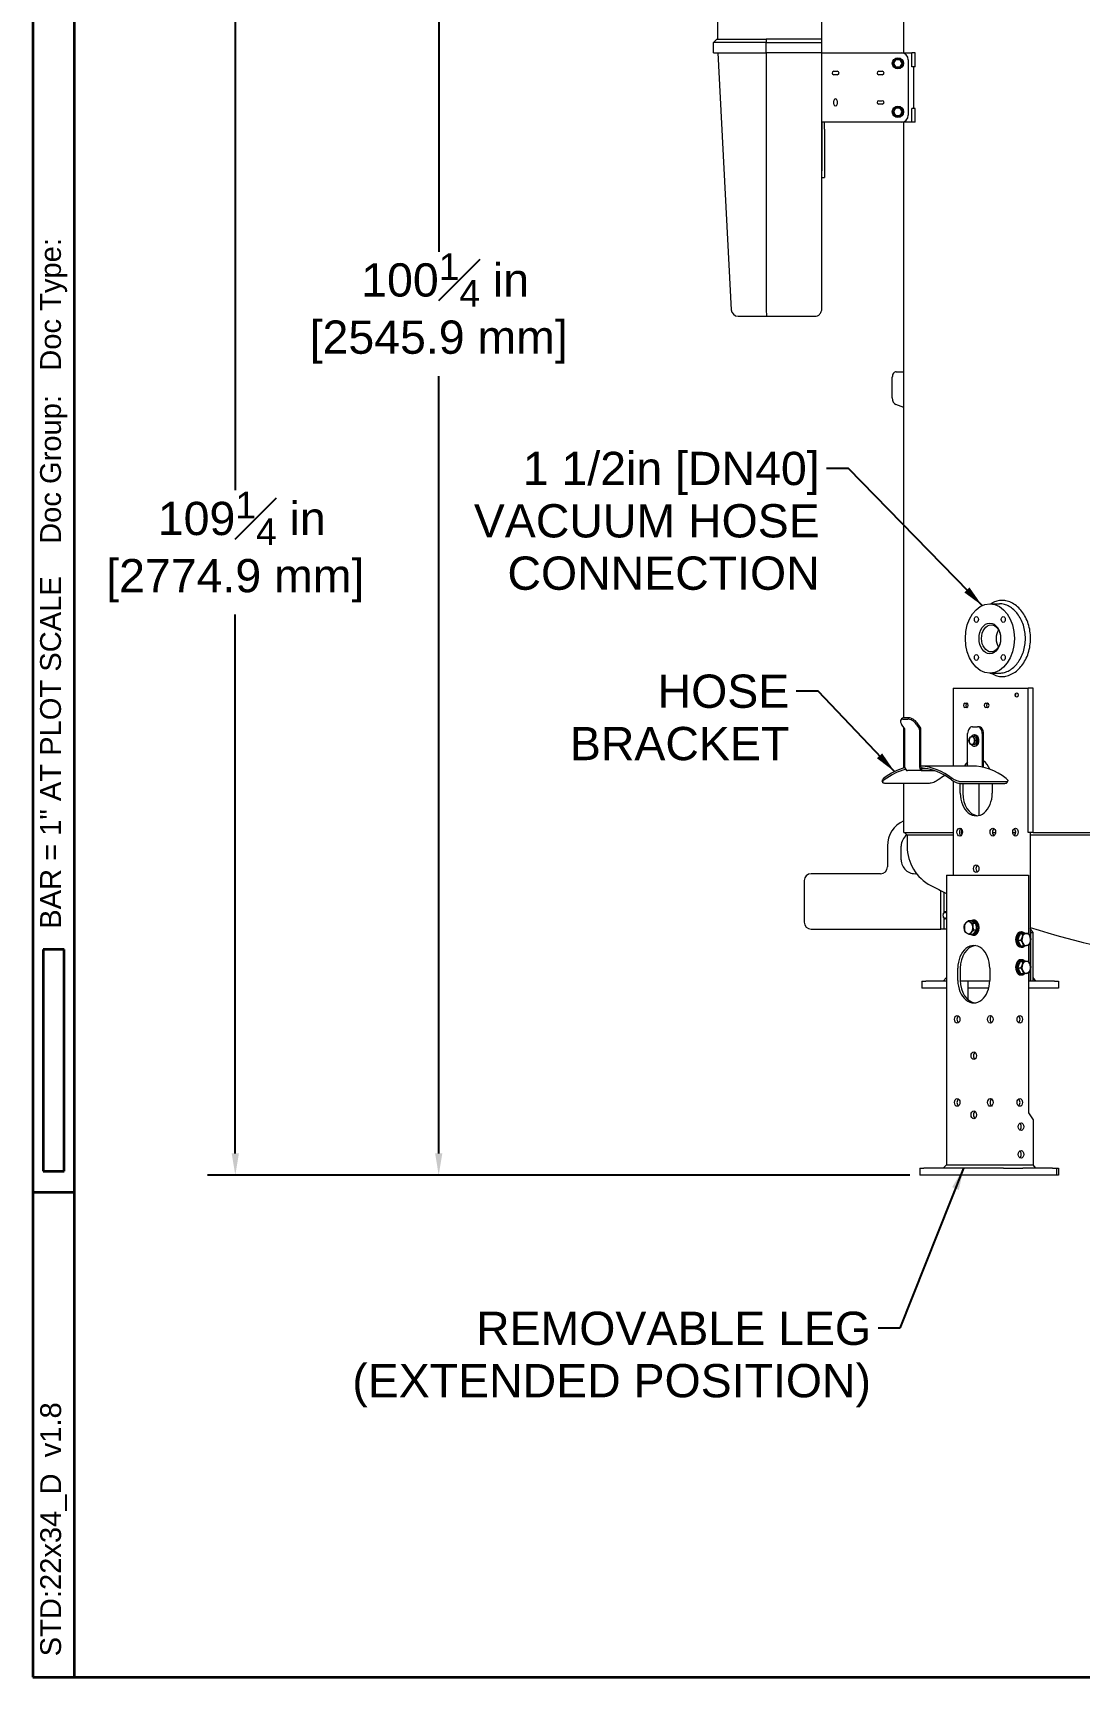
# Model space of a CAD drawing. Header units: inches. Extents: x 20 to 536, y 8 to 344.
# Drawn here: x 20 to 95.5, y 8 to 126.6 of the extents above; entities that cross this region are included whole.
import ezdxf

# ---------------------------------------------------------------- set-up
doc = ezdxf.new("R2010")
doc.units = ezdxf.units.IN
doc.header["$LTSCALE"] = 16
doc.header["$MEASUREMENT"] = 0
doc.layers.get('0').update_dxf_attribs({"lineweight": 25})
for name, color, linetype, lineweight in [('Border', 7, 'Continuous', 35), ('Dimension (ANSI)', 7, 'Continuous', 25), ('Symbol (ANSI)', 7, 'Continuous', 25), ('Visible (ANSI)', 7, 'Continuous', 50)]:
    doc.layers.add(name, color=color, linetype=linetype, lineweight=lineweight)
doc.styles.add('MEMCOR Medium', font='arial.ttf')
doc.styles.add('Standard A-B-C', font='arial.ttf')
doc.dimstyles.new('Default (ANSI)', dxfattribs={"dimscale": 16, "dimtxt": 0.15, "dimasz": 0.098425, "dimexe": 0.125, "dimexo": 0.0625, "dimgap": 0.031496, "dimtad": 0, "dimtih": 1, "dimtoh": 1, "dimdec": 4, "dimrnd": 1e-08, "dimzin": 3, "dimdsep": 46, "dimlunit": 5, "dimtxsty": 'MEMCOR Medium', "dimcen": 0.09, "dimdle": 0.393701, "dimclrd": 256, "dimclre": 256, "dimclrt": 256, "dimadec": 0, "dimazin": 1, "dimtfac": 0.8, "dimtofl": 0, "dimtmove": 0, "dimatfit": 3, "dimfxl": 1, "dimfrac": 1, "dimtolj": 1, "dimtzin": 4, "dimlwd": -1, "dimlwe": -1, "dimarcsym": 0})
doc.dimstyles.new('Default (ANSI)$7', dxfattribs={"dimscale": 16, "dimtxt": 0.15, "dimasz": 0.098425, "dimexe": 0.125, "dimexo": 0.0625, "dimgap": 0.031496, "dimtad": 0, "dimtih": 1, "dimtoh": 1, "dimdec": 4, "dimrnd": 1e-08, "dimzin": 3, "dimdsep": 46, "dimlunit": 5, "dimtxsty": 'MEMCOR Medium', "dimcen": 0.09, "dimdle": 0.393701, "dimclrd": 256, "dimclre": 256, "dimclrt": 256, "dimadec": 0, "dimazin": 1, "dimtfac": 0.8, "dimtofl": 0, "dimtmove": 0, "dimatfit": 3, "dimfxl": 1, "dimfrac": 1, "dimtolj": 1, "dimtzin": 4, "dimlwd": -1, "dimlwe": -1, "dimarcsym": 0})

# ---------------------------------------------------------------- blocks, each defined once
blk = doc.blocks.new('Borders 22x34_D')
at = {"layer": 'Border'}
for p, q in [((1.25, 21.5), (1.25, 0.5)), ((1.4375, 0.5), (1.4375, 21.3125)), ((1.3906, 3.7812), (1.2969, 3.7812)), ((1.2969, 3.7812), (1.2969, 2.7812)), ((1.3906, 2.7812), (1.3906, 3.7812)), ((1.2969, 2.7812), (1.3906, 2.7812)), ((1.25, 2.6875), (1.4375, 2.6875)), ((1.25, 0.5), (33.5, 0.5)), ((1.25, 0.5), (7.8115, 0.5))]:
    blk.add_line(p, q, dxfattribs=at)
at = {"layer": 'Border', "char_height": 0.094, "attachment_point": 4, "rotation": 90, "style": 'Standard A-B-C'}
for s, insert in [('\\fArial|b0|i0;{\\H0.0940;BAR = 1" AT PLOT SCALE    Doc Group:   Doc Type: }', (1.3437, 3.875)), ('\\fArial|b0|i0;{\\H0.0940;STD:22x34_D  v1.8}', (1.3437, 0.5937))]:
    blk.add_mtext(s, dxfattribs=dict(at, insert=insert))
blk = doc.blocks.new('*D22')
at = {"layer": 'Defpoints', "color": 0, "transparency": 16777216}
for p in [(34.61, 153.47), (106.52, 153.47), (84.3, 44.22)]:
    blk.add_point(p, dxfattribs=at)
at = {"layer": 'Dimension (ANSI)', "transparency": 16777216}
for p, q in [((105.52, 153.47), (32.61, 153.47)), ((34.61, 151.89), (34.61, 93.65)), ((34.61, 45.79), (34.61, 84.67)), ((83.3, 44.22), (32.61, 44.22))]:
    blk.add_line(p, q, dxfattribs=at)
for points in [[(34.35, 151.89), (34.87, 151.89), (34.61, 153.47)], [(34.35, 45.79), (34.87, 45.79), (34.61, 44.22)]]:
    blk.add_solid(points, dxfattribs=at)
at = {"layer": 'Dimension (ANSI)', "transparency": 16777216, "char_height": 2.4, "attachment_point": 5, "style": 'MEMCOR Medium'}
for s, insert in [('\\A1; 109{\\H0.8x;\\S1#4;} in', (34.61, 91.61)), ('\\A1;[2774.9 mm]', (34.61, 87.12))]:
    blk.add_mtext(s, dxfattribs=dict(at, insert=insert))
blk = doc.blocks.new('*D23')
at = {"layer": 'Defpoints', "color": 0, "transparency": 16777216}
for p in [(49.29, 144.45), (87.87, 144.45), (84.3, 44.22)]:
    blk.add_point(p, dxfattribs=at)
at = {"layer": 'Dimension (ANSI)', "transparency": 16777216}
for p, q in [((86.87, 144.45), (47.29, 144.45)), ((49.29, 142.88), (49.29, 110.86)), ((49.29, 45.79), (49.29, 101.88)), ((83.3, 44.22), (47.29, 44.22))]:
    blk.add_line(p, q, dxfattribs=at)
for points in [[(49.03, 142.88), (49.55, 142.88), (49.29, 144.45)], [(49.03, 45.79), (49.55, 45.79), (49.29, 44.22)]]:
    blk.add_solid(points, dxfattribs=at)
at = {"layer": 'Dimension (ANSI)', "transparency": 16777216, "char_height": 2.4, "attachment_point": 5, "style": 'MEMCOR Medium'}
for s, insert in [('\\A1; 100{\\H0.8x;\\S1#4;} in', (49.29, 108.82)), ('\\A1;[2545.9 mm]', (49.29, 104.33))]:
    blk.add_mtext(s, dxfattribs=dict(at, insert=insert))

msp = doc.modelspace()

# ---------------------------------------------------------------- linework, layer by layer
at = {"layer": 'Visible (ANSI)', "linetype": 'Continuous', "lineweight": 18}
for p, q in [((82.84736, 125.20079), (82.84736, 136.70079)), ((69.44518, 126.20079), (69.44518, 127.95079)), ((76.94645, 126.20079), (76.94645, 127.95079)), ((69.37378, 126.20079), (69.12378, 125.95079)), ((72.91805, 125.95079), (69.12378, 125.95079)), ((69.12378, 125.20079), (69.12378, 125.95079)), ((69.37378, 126.20079), (72.93004, 126.20079)), ((72.91805, 125.95079), (76.94645, 125.95079)), ((72.91805, 125.20079), (72.91805, 125.95079)), ((76.94645, 126.20079), (72.93004, 126.20079)), ((76.94645, 125.95079), (76.94645, 126.20079)), ((76.94645, 125.20079), (76.94645, 125.95079)), ((69.12378, 125.20079), (72.91805, 125.20079)), ((69.43281, 125.20079), (70.40788, 106.67451)), ((76.94645, 125.20079), (72.91805, 125.20079)), ((72.93281, 125.20079), (72.93281, 106.68111)), ((76.93281, 106.70079), (76.93281, 125.20079)), ((76.94645, 125.20079), (77.32145, 125.20079)), ((76.94645, 120.20079), (76.94645, 125.20079)), ((77.32145, 125.20079), (82.67989, 125.20079)), ((82.67989, 125.20079), (83.43055, 125.20079)), ((83.17989, 124.70079), (83.17989, 120.70079)), ((83.66565, 125.20079), (83.43055, 125.20079)), ((83.43055, 124.20079), (83.43055, 125.20079)), ((83.66565, 124.20079), (83.66565, 125.20079)), ((77.80489, 123.87579), (78.05489, 123.87579)), ((78.05489, 123.62579), (77.80489, 123.62579)), ((81.05489, 123.87579), (81.30489, 123.87579)), ((81.30489, 123.62579), (81.05489, 123.62579)), ((82.09019, 124.46505), (82.11091, 124.46126)), ((82.16115, 124.54764), (82.10707, 124.55752)), ((83.66565, 124.20079), (83.43055, 124.20079)), ((83.55489, 124.20079), (83.55489, 121.20079)), ((77.80489, 121.50579), (77.80489, 121.75579)), ((78.05489, 121.75579), (78.05489, 121.50579)), ((81.05489, 121.75579), (81.30489, 121.75579)), ((81.30489, 121.50579), (81.05489, 121.50579)), ((82.16115, 121.04764), (82.10707, 121.05752)), ((83.66565, 121.20079), (83.43055, 121.20079)), ((83.43055, 120.20079), (83.43055, 121.20079)), ((83.66565, 120.20079), (83.66565, 121.20079)), ((76.94645, 120.20079), (76.94645, 119.70079)), ((77.32145, 120.20079), (76.94645, 120.20079)), ((77.13395, 119.70079), (77.13395, 120.20079)), ((82.67989, 120.20079), (77.32145, 120.20079)), ((82.09019, 120.96505), (82.11091, 120.96126)), ((83.43055, 120.20079), (82.67989, 120.20079)), ((82.84736, 77.21929), (82.84736, 120.20079)), ((83.66565, 120.20079), (83.43055, 120.20079)), ((76.94645, 119.70079), (76.94645, 116.70079)), ((77.13395, 119.70079), (77.13395, 116.70079)), ((76.94645, 116.20079), (76.94645, 116.70079)), ((77.13395, 116.70079), (77.13395, 116.20079)), ((76.94645, 116.20079), (77.13395, 116.20079)), ((70.90719, 106.20079), (72.94774, 106.20079)), ((72.93281, 106.68111), (72.93281, 106.68107)), ((72.94774, 106.20079), (76.43281, 106.20079)), ((82.31031, 102.20079), (82.84736, 102.20079)), ((82.02747, 100.31229), (82.02747, 101.80079)), ((82.84736, 99.60418), (82.28402, 99.83148)), ((89.06605, 85.45079), (89.77356, 85.45079)), ((89.06605, 80.45079), (89.77356, 80.45079)), ((86.42666, 79.37279), (86.62876, 79.37279)), ((86.42666, 79.37279), (86.42666, 73.73962)), ((86.62876, 79.37279), (89.54204, 79.37279)), ((89.54204, 79.37279), (90.51785, 79.37279)), ((90.51785, 79.37279), (91.82832, 79.37279)), ((92.20158, 79.37279), (91.82832, 79.37279)), ((91.82832, 68.95079), (91.82832, 79.37279)), ((92.20158, 68.95079), (92.20158, 79.37279)), ((82.69856, 77.15454), (82.63356, 77.06262)), ((82.79181, 77.1275), (83.14536, 77.1275)), ((83.21036, 77.21942), (82.85681, 77.21942)), ((87.26869, 78.27779), (87.40304, 78.27779)), ((87.40304, 77.96779), (87.26869, 77.96779)), ((88.76776, 78.27779), (88.90211, 78.27779)), ((88.90211, 77.96779), (88.76776, 77.96779)), ((82.9115, 76.45823), (82.68826, 76.77394)), ((82.84736, 73.59362), (82.84736, 76.54894)), ((82.93843, 73.66982), (82.93843, 76.36631)), ((83.74892, 76.77394), (83.97216, 76.45823)), ((84.03716, 76.55015), (83.81392, 76.86587)), ((83.99909, 76.36631), (83.99909, 73.66982)), ((84.09101, 73.66982), (84.09101, 76.36631)), ((87.46315, 73.73962), (87.46315, 76.08279)), ((87.8167, 76.58279), (88.17025, 76.58279)), ((87.93691, 75.98879), (87.99348, 75.98879)), ((88.26218, 76.58279), (88.17025, 76.58279)), ((88.52381, 76.08279), (88.52381, 73.66982)), ((88.61573, 73.66982), (88.61573, 76.08279)), ((87.81168, 75.29618), (87.67528, 75.29618)), ((87.92632, 75.30197), (87.81168, 75.29618)), ((88.02677, 75.86941), (87.89037, 75.86941)), ((88.04097, 75.30777), (87.90457, 75.30777)), ((87.92278, 75.30179), (87.93691, 75.30179)), ((88.04097, 75.30777), (87.92632, 75.30197)), ((87.93691, 75.17679), (87.99348, 75.17679)), ((88.14852, 75.59438), (88.01211, 75.59438)), ((88.02677, 75.86941), (88.08765, 75.73189)), ((88.09474, 75.45107), (88.04097, 75.30777)), ((88.08765, 75.73189), (88.14852, 75.59438)), ((88.14852, 75.59438), (88.09474, 75.45107)), ((87.76862, 73.73962), (84.09101, 73.73962)), ((81.34112, 72.55241), (81.29201, 72.66232)), ((84.68036, 72.49011), (81.49838, 72.49011)), ((82.84736, 68.95079), (82.84736, 72.49011)), ((84.18293, 73.40982), (83.12227, 73.40982)), ((84.58869, 73.53982), (84.18293, 73.53982)), ((84.18293, 73.40982), (85.07393, 73.40982)), ((86.42666, 72.66492), (86.42666, 65.86879)), ((86.93282, 71.78279), (86.93282, 72.49132)), ((86.96778, 72.49011), (90.14976, 72.49011)), ((90.19887, 72.60001), (87.01689, 72.60001)), ((87.10959, 72.49011), (87.10959, 71.78279)), ((88.27353, 72.49011), (88.27353, 70.17465)), ((89.23798, 72.49011), (89.23798, 71.78279)), ((90.30702, 72.55241), (90.35613, 72.66232)), ((82.84736, 68.95079), (86.42666, 68.95079)), ((83.09707, 68.75079), (82.89707, 68.95079)), ((87.00414, 68.95079), (87.08635, 68.95079)), ((89.26122, 68.95079), (89.4792, 68.95079)), ((90.71645, 68.95079), (90.93443, 68.95079)), ((92.20158, 68.95079), (91.82832, 68.95079)), ((91.98584, 68.95079), (91.98584, 61.37482)), ((92.20158, 68.95079), (121.99256, 68.95079)), ((81.67098, 67.97279), (81.67098, 66.47279)), ((82.67098, 66.97279), (82.67098, 67.97279)), ((83.09707, 68.75079), (83.09707, 67.95079)), ((86.42666, 68.75079), (83.09707, 68.75079)), ((89.40248, 68.75079), (89.33794, 68.75079)), ((90.85771, 68.75079), (90.79317, 68.75079)), ((122.20829, 68.75079), (91.98584, 68.75079)), ((75.67098, 65.47279), (75.67098, 62.47279)), ((81.17098, 65.97279), (76.17098, 65.97279)), ((85.93755, 65.86879), (86.13965, 65.86879)), ((85.93755, 65.86879), (85.93755, 44.96879)), ((86.13965, 65.86879), (89.6776, 65.86879)), ((88.27353, 66.42903), (88.27353, 66.25455)), ((89.6776, 65.86879), (90.6534, 65.86879)), ((90.6534, 65.86879), (91.84609, 65.86879)), ((91.84609, 65.86879), (91.84609, 61.63581)), ((85.5189, 61.97279), (85.5189, 64.75766)), ((85.77697, 63.19205), (85.77697, 64.62979)), ((85.68514, 62.97674), (85.68515, 62.97766)), ((85.68514, 62.96885), (85.68515, 62.96793)), ((85.93755, 63.22279), (85.86189, 63.22279)), ((76.17098, 61.97279), (85.5189, 61.97279)), ((85.77697, 61.97279), (85.5189, 61.97279)), ((85.77697, 61.97279), (85.77697, 62.75353)), ((85.93459, 61.97279), (85.77697, 61.97279)), ((85.93755, 62.72279), (85.86189, 62.72279)), ((85.93459, 61.97279), (85.93755, 61.97279)), ((87.72559, 62.57898), (87.51015, 62.57898)), ((87.72559, 62.57898), (88.05694, 62.39025)), ((87.86408, 62.55014), (87.77621, 62.55014)), ((88.10705, 61.89007), (87.8258, 61.5786)), ((88.05694, 62.39025), (87.8415, 62.39025)), ((87.90862, 62.62997), (87.86408, 62.62997)), ((88.10705, 61.89007), (87.89161, 61.89007)), ((88.05694, 62.39025), (88.10705, 61.89007)), ((88.10552, 62.14659), (88.08135, 62.14659)), ((88.09493, 62.01099), (88.10552, 62.01099)), ((88.19391, 62.14659), (88.10552, 62.14659)), ((88.19391, 62.01099), (88.10552, 62.01099)), ((91.36055, 61.76997), (91.31601, 61.76997)), ((92.19964, 61.72279), (91.98584, 62.02514)), ((92.02286, 61.72279), (91.98584, 61.77514)), ((92.02286, 58.22279), (92.02286, 61.72279)), ((92.02286, 61.72279), (92.19964, 61.72279)), ((92.19964, 58.22279), (92.19964, 61.72279)), ((87.8258, 61.5786), (87.61036, 61.5786)), ((87.86408, 61.60744), (87.85184, 61.60744)), ((87.90862, 61.52761), (87.86408, 61.52761)), ((91.09281, 61.17937), (91.24673, 61.63525)), ((91.29501, 60.76292), (91.09281, 61.17937)), ((91.09281, 61.17937), (91.30825, 61.17937)), ((91.24673, 61.63525), (91.60286, 61.67467)), ((91.24673, 61.63525), (91.46217, 61.63525)), ((91.29501, 60.76292), (91.51045, 60.76292)), ((91.36055, 60.66761), (91.31601, 60.66761)), ((91.36055, 61.69014), (91.44894, 61.69014)), ((91.36055, 60.74744), (91.44894, 60.74744)), ((91.60286, 61.67467), (91.8183, 61.67467)), ((91.84609, 60.79922), (91.84609, 59.63581)), ((91.98584, 61.0775), (91.98584, 59.37482)), ((91.09281, 59.17937), (91.24673, 59.63525)), ((91.24673, 59.63525), (91.60286, 59.67467)), ((91.24673, 59.63525), (91.46217, 59.63525)), ((91.36055, 59.76997), (91.31601, 59.76997)), ((91.36055, 59.69014), (91.44894, 59.69014)), ((91.60286, 59.67467), (91.8183, 59.67467)), ((84.15211, 58.22279), (84.44501, 58.22279)), ((84.15211, 58.22279), (84.15211, 57.72279)), ((85.93755, 58.22279), (84.44501, 58.22279)), ((85.93755, 58.47279), (85.68755, 58.22279)), ((86.75604, 58.27879), (86.75604, 59.15879)), ((86.93282, 59.15879), (86.93282, 58.27879)), ((89.06053, 58.22279), (86.9335, 58.22279)), ((87.50911, 56.86717), (87.50911, 58.22279)), ((89.06121, 59.15879), (89.06121, 58.27879)), ((91.29501, 58.76292), (91.09281, 59.17937)), ((91.09281, 59.17937), (91.30825, 59.17937)), ((91.29501, 58.76292), (91.51045, 58.76292)), ((91.36055, 58.66761), (91.31601, 58.66761)), ((91.36055, 58.74744), (91.44894, 58.74744)), ((91.84609, 58.79922), (91.84609, 48.71879)), ((91.98584, 58.22279), (91.84609, 58.22279)), ((91.98584, 59.0775), (91.98584, 58.22279)), ((93.72225, 58.22279), (91.98584, 58.22279)), ((92.37642, 58.22279), (92.19964, 58.47279)), ((92.19964, 58.22279), (92.19964, 58.47279)), ((93.72225, 58.22279), (94.01514, 58.22279)), ((94.01514, 58.22279), (94.01514, 57.72279)), ((84.44501, 57.72279), (84.15211, 57.72279)), ((85.93755, 57.72279), (84.44501, 57.72279)), ((87.98054, 57.72279), (87.50911, 57.72279)), ((88.99208, 57.72279), (87.98054, 57.72279)), ((93.72225, 57.72279), (91.84609, 57.72279)), ((94.01514, 57.72279), (93.72225, 57.72279)), ((91.84609, 48.71879), (92.19964, 48.21879)), ((92.19964, 48.21879), (92.19964, 44.96879)), ((84.00828, 44.71879), (84.30117, 44.71879)), ((84.00828, 44.71879), (84.00828, 44.21879)), ((84.30117, 44.21879), (84.00828, 44.21879)), ((90.04288, 44.71879), (84.30117, 44.71879)), ((90.04288, 44.21879), (84.30117, 44.21879)), ((85.93755, 44.96879), (85.68755, 44.71879)), ((85.93755, 44.96879), (86.13965, 44.96879)), ((86.13965, 44.96879), (89.6776, 44.96879)), ((89.6776, 44.96879), (90.6534, 44.96879)), ((90.04288, 44.71879), (91.45709, 44.71879)), ((91.45709, 44.21879), (90.04288, 44.21879)), ((90.6534, 44.96879), (92.19964, 44.96879)), ((93.57841, 44.71879), (91.45709, 44.71879)), ((93.57841, 44.21879), (91.45709, 44.21879)), ((92.37642, 44.71879), (92.19964, 44.96879)), ((93.57841, 44.71879), (93.87131, 44.71879)), ((93.87131, 44.21879), (93.57841, 44.21879)), ((93.87131, 44.71879), (93.87131, 44.21879)), ((93.87131, 44.71879), (94.01514, 44.71879)), ((94.01514, 44.21879), (93.87131, 44.21879)), ((94.01514, 44.71879), (94.01514, 44.21879))]:
    msp.add_line(p, q, dxfattribs=at)
for centre in [(82.42989, 124.45079), (82.42989, 120.95079)]:
    msp.add_circle(centre, 0.406, dxfattribs=at)
for centre, radius, start, end in [((82.42989, 124.45079), 0.34, 177.597251, 161.7057647), ((82.42989, 124.45079), 0.281, 149.8161515, 209.8161515), ((82.42989, 124.45079), 0.281, 89.8161515, 149.8161515), ((82.42989, 124.45079), 0.281, 29.8161515, 89.8161515), ((82.42989, 124.45079), 0.281, 329.8161515, 29.8161515), ((82.67989, 124.70079), 0.5, 0, 90), ((77.80489, 123.75079), 0.125, 90, 270), ((78.05489, 123.75079), 0.125, 270, 90), ((81.05489, 123.75079), 0.125, 90, 270), ((81.30489, 123.75079), 0.125, 270, 90), ((82.42989, 124.45079), 0.281, 209.8161515, 269.8161515), ((82.42989, 124.45079), 0.281, 269.8161515, 329.8161515), ((77.92989, 121.75579), 0.125, 0, 180), ((77.92989, 121.50579), 0.125, 180, 0), ((81.05489, 121.63079), 0.125, 90, 270), ((81.30489, 121.63079), 0.125, 270, 90), ((82.42989, 120.95079), 0.34, 177.597251, 161.7057647), ((82.42989, 120.95079), 0.281, 149.8161515, 209.8161515), ((82.42989, 120.95079), 0.281, 89.8161515, 149.8161515), ((82.42989, 120.95079), 0.281, 29.8161515, 89.8161515), ((82.42989, 120.95079), 0.281, 329.8161515, 29.8161515), ((82.42989, 120.95079), 0.281, 209.8161515, 269.8161515), ((82.42989, 120.95079), 0.281, 269.8161515, 329.8161515), ((82.67989, 120.70079), 0.5, 270, 0), ((70.90719, 106.70079), 0.5, 183.0127875, 270), ((83.67098, 67.97279), 2, 114.3187428, 180), ((83.67098, 67.97279), 1, 126.702805, 180), ((86.28706, 67.94633), 3.19, 179.9198527, 242.5344882), ((81.17098, 66.47279), 0.5, 270, 0), ((83.67098, 66.97279), 1, 180, 276.0534434), ((76.17098, 65.47279), 0.5, 90, 180), ((107.09707, 107.98079), 48.31, 242.5344882, 244.0240089), ((76.17098, 62.47279), 0.5, 180, 270), ((107.09707, 107.98079), 48.31, 251.7721295, 264.3587398)]:
    msp.add_arc(centre, radius, start, end, dxfattribs=at)
for centre, major_axis, ratio, start_param, end_param in [((82.31031, 101.80079), (0, 0.4), 0.707106781, 0, 1.570796327), ((82.38102, 100.31229), (0, -0.5), 0.707106781, 4.71238898, 6.005262509), ((90.21156, 82.95079), (0, -0.975), 0.707106781, 4.011241666, 5.413536294), ((90.8269, 78.87279), (0, 0.155), 0.707106781, 4.079718979, 5.345058981), ((83.04181, 76.77394), (-0.40825, 0.28868), 0.5, 5.667705599, 7.238501925), ((83.10681, 76.86587), (-0.40825, 0.28868), 0.5, 5.667705599, 6.283185307), ((83.39536, 76.77394), (0.40825, -0.28868), 0.5, 0.955316618, 2.526112945), ((83.46036, 76.86587), (-0.40825, 0.28868), 0.5, 4.096909272, 5.667705599), ((87.26869, 78.12279), (0, -0.155), 0.707106781, 3.141592654, 6.283185307), ((87.44547, 78.12279), (0, 0.155), 0.707106781, 0.194777643, 2.946815011), ((87.40304, 78.12279), (0, 0.155), 0.707106781, 3.141592654, 6.283185307), ((88.76776, 78.12279), (0, -0.155), 0.707106781, 3.141592654, 6.283185307), ((88.94453, 78.12279), (0, 0.155), 0.707106781, 0.194777643, 2.946815011), ((88.90211, 78.12279), (0, 0.155), 0.707106781, 3.141592654, 6.283185307), ((82.8465, 76.36631), (0, -0.13), 0.707106781, 1.570796327, 2.35619449), ((83.90716, 76.36631), (0, 0.13), 0.707106781, 4.71238898, 5.497787144), ((83.90716, 76.36631), (0, -0.26), 0.707106781, 1.570796327, 2.35619449), ((87.8167, 76.08279), (0, 0.5), 0.707106781, 0, 1.570796327), ((87.93691, 75.58279), (0, -0.406), 0.707106781, 5.496149966, 10.237067461), ((87.99348, 75.58279), (0, -0.406), 0.707106781, 0, 3.141592654), ((88.17025, 76.08279), (0, 0.5), 0.707106781, 4.71238898, 6.283185307), ((88.26218, 76.08279), (0, 0.5), 0.707106781, 4.71238898, 6.283185307), ((87.76508, 75.58279), (0, -0.281), 0.707106781, 4.224512763, 5.271710315), ((87.76508, 75.58279), (0, 0.281), 0.707106781, 0.035722559, 1.08292011), ((87.76508, 75.58279), (0, -0.281), 0.707106781, 5.271710315, 6.318907866), ((87.76508, 75.58279), (0, 0.281), 0.707106781, 5.271710315, 6.318907866), ((87.76508, 75.58279), (0, -0.281), 0.707106781, 0.035722559, 1.08292011), ((87.76508, 75.58279), (0, 0.281), 0.707106781, 4.224512763, 5.271710315), ((87.93691, 75.58279), (0, -0.281), 0.707106781, 0, 0.115468063), ((87.93691, 75.58279), (0, -0.281), 0.707106781, 1.739246491, 2.520988831), ((87.93691, 75.58279), (0, -0.281), 0.707106781, 0.683790297, 1.482049922), ((83.87953, 66.36962), (0, 7.37), 0.707106781, 0.180900412, 0.495641156), ((83.12227, 73.66982), (0, -0.26), 0.707106781, 4.71238898, 6.283185307), ((84.18293, 73.66982), (0, -0.26), 0.707106781, 4.71238898, 6.283185307), ((83.87953, 66.36962), (0, 7.37), 0.707106781, 5.787544151, 6.242593481), ((84.18293, 73.66982), (0, -0.13), 0.707106781, 4.71238898, 6.283185307), ((83.87953, 66.36962), (0, 7.24), 0.707106781, 5.788765184, 6.239278677), ((88.0854, 72.66279), (0, 1.63), 0.707106781, 0.570291334, 0.849138969), ((88.26218, 72.66279), (0, -1.63), 0.707106781, 3.907583633, 3.990731623), ((87.76862, 66.36962), (0, 7.37), 0.707106781, 5.787544151, 6.283185307), ((88.43188, 73.66982), (0, 0.13), 0.707106781, 4.651137038, 4.71238898), ((88.43188, 73.66982), (0, -0.26), 0.707106781, 1.463005525, 1.570796327), ((88.0854, 72.66279), (0, -1.63), 0.707106781, 2.11404801, 2.663459263), ((83.87953, 66.36962), (0, 7.24), 0.707106781, 0.175780081, 0.494420124), ((87.76862, 66.36962), (0, 7.24), 0.707106781, 0.389617116, 0.494420124), ((88.0854, 71.78279), (0, -1.63), 0.707106781, 4.71238898, 7.853981634), ((88.26218, 71.78279), (0, -1.63), 0.707106781, 4.71238898, 6.206422826), ((87.06575, 68.97279), (0, -0.28), 0.707106781, 3.604362771, 5.820415189), ((87.20152, 68.97279), (0, 0.28), 0.707106781, 0.909644844, 2.23194781), ((89.4586, 68.97279), (0, -0.28), 0.707106781, 3.604362771, 5.820415189), ((90.73705, 68.97279), (0, 0.28), 0.707106781, 3.604362771, 5.820415189), ((88.26218, 66.34179), (0, -0.28), 0.707106781, 3.604362771, 5.820415189), ((85.82852, 62.97279), (0, -0.20281), 0.707106781, 2.277875526, 7.146902435), ((85.86189, 62.97279), (0, 0.25), 0.707106781, 5.840912356, 7.834520201), ((85.86189, 62.97279), (0, -0.25), 0.707106781, 4.731850413, 6.725458259), ((87.53262, 62.07879), (0, -0.4375), 0.707106781, 3.805921768, 4.85311932), ((87.53262, 62.07879), (0, -0.4375), 0.707106781, 4.85311932, 5.900316871), ((87.53262, 62.07879), (0, 0.4375), 0.707106781, 5.900316871, 6.947514422), ((87.53262, 62.07879), (0, -0.4375), 0.707106781, 5.900316871, 6.947514422), ((87.53262, 62.07879), (0, 0.4375), 0.707106781, 4.85311932, 5.900316871), ((87.86408, 62.07879), (0, 0.55118), 0.707106781, 2.708048134, 6.716729826), ((87.53262, 62.07879), (0, 0.4375), 0.707106781, 3.805921768, 4.85311932), ((87.77569, 62.07879), (0, 0.47135), 0.707106781, 5.519020122, 6.281613619), ((87.86408, 62.07879), (0, 0.47135), 0.707106781, 4.856733198, 6.283185307), ((87.86408, 62.07879), (0, -0.47135), 0.707106781, 0, 1.426452109), ((87.77569, 62.07879), (0, -0.47135), 0.707106781, 0.283032366, 1.045625863), ((87.90862, 62.07879), (0, 0.55118), 0.707106781, 3.141592654, 6.283185307), ((87.77569, 62.07879), (0, -0.47135), 0.707106781, 1.715140545, 2.092823414), ((87.77569, 62.07879), (0, -0.47135), 0.707106781, 1.330229917, 1.426452109), ((91.31601, 61.21879), (0, 0.55118), 0.707106781, 0, 3.141592654), ((91.36055, 61.21879), (0, 0.55118), 0.707106781, 5.678881418, 10.043071284), ((91.44894, 61.21879), (0, 0.47135), 0.707106781, 5.979995699, 6.742589196), ((87.90862, 59.15879), (0, 1.63), 0.707106781, 4.71238898, 7.853981634), ((88.0854, 59.15879), (0, 1.63), 0.707106781, 0.076762481, 1.570796327), ((91.36055, 61.21879), (0, 0.47135), 0.707106781, 0, 3.141592654), ((91.44894, 61.21879), (0, 0.47135), 0.707106781, 0.744007943, 1.50660144), ((91.44894, 61.21879), (0, 0.47135), 0.707106781, 1.791205494, 2.553798991), ((91.44894, 61.21879), (0, -0.47135), 0.707106781, 6.026225301, 6.560986835), ((91.692, 61.21879), (0, -0.4375), 0.707106781, 4.266897345, 5.314094896), ((91.692, 61.21879), (0, 0.4375), 0.707106781, 0.07810714, 1.125304691), ((91.692, 61.21879), (0, -0.4375), 0.707106781, 5.314094896, 6.361292447), ((91.692, 61.21879), (0, 0.4375), 0.707106781, 5.314094896, 6.361292447), ((91.692, 61.21879), (0, -0.4375), 0.707106781, 0.07810714, 1.125304691), ((91.692, 61.21879), (0, 0.4375), 0.707106781, 4.266897345, 5.314094896), ((91.31601, 59.21879), (0, 0.55118), 0.707106781, 0, 3.141592654), ((91.36055, 59.21879), (0, 0.55118), 0.707106781, 5.678881418, 10.043071284), ((91.36055, 59.21879), (0, 0.47135), 0.707106781, 0, 3.141592654), ((91.44894, 59.21879), (0, 0.47135), 0.707106781, 0.744007943, 1.50660144), ((91.44894, 59.21879), (0, 0.47135), 0.707106781, 5.979995699, 6.742589196), ((91.692, 59.21879), (0, -0.4375), 0.707106781, 4.266897345, 5.314094896), ((91.692, 59.21879), (0, 0.4375), 0.707106781, 0.07810714, 1.125304691), ((91.692, 59.21879), (0, 0.4375), 0.707106781, 5.314094896, 6.361292447), ((91.692, 59.21879), (0, 0.4375), 0.707106781, 4.266897345, 5.314094896), ((87.90862, 58.27879), (0, -1.63), 0.707106781, 4.71238898, 7.853981634), ((88.0854, 58.27879), (0, -1.63), 0.707106781, 4.71238898, 6.206422826), ((91.44894, 59.21879), (0, 0.47135), 0.707106781, 1.791205494, 2.553798991), ((91.44894, 59.21879), (0, -0.47135), 0.707106781, 6.026225301, 6.560986835), ((91.692, 59.21879), (0, -0.4375), 0.707106781, 5.314094896, 6.361292447), ((91.692, 59.21879), (0, -0.4375), 0.707106781, 0.07810714, 1.125304691), ((86.88918, 55.46879), (0, -0.28), 0.707106781, 3.604362771, 5.820415189), ((89.28162, 55.46879), (0, -0.28), 0.707106781, 3.604362771, 5.820415189), ((91.04938, 55.46879), (0, 0.28), 0.707106781, 3.604362771, 5.820415189), ((88.0854, 52.83779), (0, -0.28), 0.707106781, 3.604362771, 5.820415189), ((86.88918, 49.46879), (0, -0.28), 0.707106781, 3.604362771, 5.820415189), ((88.0854, 48.57479), (0, -0.28), 0.707106781, 3.604362771, 5.820415189), ((89.28162, 49.46879), (0, -0.28), 0.707106781, 3.604362771, 5.820415189), ((91.04938, 49.46879), (0, 0.28), 0.707106781, 3.604362771, 5.820415189), ((91.13898, 47.71879), (0, 0.28), 0.707106781, 3.604362771, 5.820415189), ((91.13898, 45.71879), (0, 0.28), 0.707106781, 3.604362771, 5.820415189)]:
    msp.add_ellipse(centre, major_axis=major_axis, ratio=ratio, start_param=start_param, end_param=end_param, dxfattribs=at)
for centre, major_axis in [((89.06605, 82.95079), (0, 2.5)), ((88.0973, 84.32081), (0, 0.21094)), ((90.0348, 84.32081), (0, -0.21094)), ((89.06605, 82.95079), (0, -1.105)), ((89.15797, 82.95079), (0, 0.975)), ((88.0973, 81.58077), (0, 0.21094)), ((90.0348, 81.58077), (0, -0.21094)), ((91.00367, 78.87279), (0, -0.155)), ((86.88897, 68.97279), (0, -0.28)), ((89.28182, 68.97279), (0, -0.28)), ((90.91383, 68.97279), (0, 0.28)), ((88.0854, 66.34179), (0, -0.28)), ((86.71241, 55.46879), (0, -0.28)), ((89.10484, 55.46879), (0, -0.28)), ((91.22616, 55.46879), (0, 0.28)), ((87.90862, 52.83779), (0, -0.28)), ((86.71241, 49.46879), (0, -0.28)), ((87.90862, 48.57479), (0, -0.28)), ((89.10484, 49.46879), (0, -0.28)), ((91.22616, 49.46879), (0, 0.28)), ((91.31575, 47.71879), (0, -0.28)), ((91.31575, 45.71879), (0, -0.28))]:
    msp.add_ellipse(centre, major_axis=major_axis, ratio=0.707106781, dxfattribs=at)
msp.add_open_spline([(72.93004, 126.20079), (72.92611, 126.11749), (72.92211, 126.0341), (72.91805, 125.95079)], degree=3, dxfattribs=at)
for points, weights in [([(82.10542, 124.45183), (82.14913, 124.52699), (82.18699, 124.59207)], [1, 1.0379548493, 1]), ([(82.18699, 124.59207), (82.22484, 124.65716), (82.26856, 124.73231)], [1, 1.0379548493, 1]), ([(82.26856, 124.73231), (82.3555, 124.73203), (82.43079, 124.73179)], [1, 1.0379548493, 1]), ([(82.43079, 124.73179), (82.50609, 124.73155), (82.59303, 124.73127)], [1, 1.0379548493, 1]), ([(82.59303, 124.73127), (82.63626, 124.65584), (82.67369, 124.59051)], [1, 1.0379548493, 1]), ([(82.67369, 124.59051), (82.71113, 124.52518), (82.75436, 124.44975)], [1, 1.0379548493, 1]), ([(82.18609, 124.31107), (82.14865, 124.3764), (82.10542, 124.45183)], [1, 1.0379548493, 1]), ([(82.26675, 124.17031), (82.22352, 124.24575), (82.18609, 124.31107)], [1, 1.0379548493, 1]), ([(82.42899, 124.16979), (82.3537, 124.17004), (82.26675, 124.17031)], [1, 1.0379548493, 1]), ([(82.59122, 124.16927), (82.50428, 124.16955), (82.42899, 124.16979)], [1, 1.0379548493, 1]), ([(82.67279, 124.30951), (82.63494, 124.24443), (82.59122, 124.16927)], [1, 1.0379548493, 1]), ([(82.75436, 124.44975), (82.71065, 124.3746), (82.67279, 124.30951)], [1, 1.0379548493, 1]), ([(82.10542, 120.95183), (82.14913, 121.02699), (82.18699, 121.09207)], [1, 1.0379548493, 1]), ([(82.18699, 121.09207), (82.22484, 121.15716), (82.26856, 121.23231)], [1, 1.0379548493, 1]), ([(82.26856, 121.23231), (82.3555, 121.23203), (82.43079, 121.23179)], [1, 1.0379548493, 1]), ([(82.43079, 121.23179), (82.50609, 121.23155), (82.59303, 121.23127)], [1, 1.0379548493, 1]), ([(82.59303, 121.23127), (82.63626, 121.15584), (82.67369, 121.09051)], [1, 1.0379548493, 1]), ([(82.67369, 121.09051), (82.71113, 121.02518), (82.75436, 120.94975)], [1, 1.0379548493, 1]), ([(82.18609, 120.81107), (82.14865, 120.8764), (82.10542, 120.95183)], [1, 1.0379548493, 1]), ([(82.26675, 120.67031), (82.22352, 120.74575), (82.18609, 120.81107)], [1, 1.0379548493, 1]), ([(82.42899, 120.66979), (82.3537, 120.67004), (82.26675, 120.67031)], [1, 1.0379548493, 1]), ([(82.59122, 120.66927), (82.50428, 120.66955), (82.42899, 120.66979)], [1, 1.0379548493, 1]), ([(82.67279, 120.80951), (82.63494, 120.74443), (82.59122, 120.66927)], [1, 1.0379548493, 1]), ([(82.75436, 120.94975), (82.71065, 120.8746), (82.67279, 120.80951)], [1, 1.0379548493, 1]), ([(87.55353, 75.5712), (87.56461, 75.648), (87.58956, 75.71451)], [1, 1.0379548493, 1]), ([(87.59666, 75.43369), (87.56841, 75.49751), (87.55353, 75.5712)], [1, 1.0379548493, 1]), ([(87.58956, 75.71451), (87.61452, 75.78102), (87.66108, 75.85782)], [1, 1.0379548493, 1]), ([(87.67528, 75.29618), (87.62491, 75.36987), (87.59666, 75.43369)], [1, 1.0379548493, 1]), ([(87.66108, 75.85782), (87.70477, 75.86092), (87.75798, 75.86361)], [1, 1.0379548493, 1]), ([(87.77217, 75.30197), (87.71897, 75.29928), (87.67528, 75.29618)], [1, 1.0379548493, 1]), ([(87.75798, 75.86361), (87.81119, 75.8663), (87.89037, 75.86941)], [1, 1.0379548493, 1]), ([(87.90457, 75.30777), (87.82538, 75.30466), (87.77217, 75.30197)], [1, 1.0379548493, 1]), ([(87.89037, 75.86941), (87.90525, 75.79571), (87.9335, 75.73189)], [1, 1.0379548493, 1]), ([(87.94059, 75.45107), (87.91564, 75.38456), (87.90457, 75.30777)], [1, 1.0379548493, 1]), ([(87.9335, 75.73189), (87.96175, 75.66807), (88.01211, 75.59438)], [1, 1.0379548493, 1]), ([(88.01211, 75.59438), (87.96555, 75.51758), (87.94059, 75.45107)], [1, 1.0379548493, 1]), ([(87.22632, 62.01743), (87.2147, 62.13349), (87.2289, 62.26752)], [1, 1.04314139574, 1.01001874936]), ([(87.27901, 61.76733), (87.23795, 61.90136), (87.22632, 62.01743)], [1.01001874936, 1.04314139574, 1]), ([(87.2289, 62.26752), (87.27663, 62.35097), (87.34189, 62.42325)], [1.01001874936, 1.04314139574, 1]), ([(87.41705, 61.67297), (87.34016, 61.71676), (87.27901, 61.76733)], [1, 1.04314139574, 1.01001874936]), ([(87.34189, 62.42325), (87.40716, 62.49552), (87.51015, 62.57898)], [1, 1.04314139574, 1.01001874936]), ([(87.51015, 62.57898), (87.5713, 62.52841), (87.6482, 62.48462)], [1.01001874936, 1.04314139574, 1]), ([(87.72335, 61.73433), (87.65809, 61.66206), (87.61036, 61.5786)], [1, 1.04314139574, 1.01001874936]), ([(87.6482, 62.48462), (87.72509, 62.44082), (87.8415, 62.39025)], [1, 1.04314139574, 1.01001874936]), ([(87.89161, 61.89007), (87.78862, 61.80661), (87.72335, 61.73433)], [1.01001874936, 1.04314139574, 1]), ([(87.8415, 62.39025), (87.8273, 62.25623), (87.83893, 62.14016)], [1.01001874936, 1.04314139574, 1]), ([(87.83893, 62.14016), (87.85055, 62.02409), (87.89161, 61.89007)], [1, 1.04314139574, 1.01001874936]), ([(87.61036, 61.5786), (87.49394, 61.62917), (87.41705, 61.67297)], [1.01001874936, 1.04314139574, 1]), ([(91.30825, 61.17937), (91.37712, 61.30153), (91.41284, 61.40731)], [1.01001874936, 1.04314139574, 1]), ([(91.43698, 60.97115), (91.39006, 61.06778), (91.30825, 61.17937)], [1, 1.04314139574, 1.01001874936]), ([(91.41284, 61.40731), (91.44856, 61.5131), (91.46217, 61.63525)], [1, 1.04314139574, 1.01001874936]), ([(91.51045, 60.76292), (91.4839, 60.87451), (91.43698, 60.97115)], [1.01001874936, 1.04314139574, 1]), ([(91.46217, 61.63525), (91.58523, 61.64581), (91.66787, 61.65496)], [1.01001874936, 1.04314139574, 1]), ([(91.71614, 60.78263), (91.6335, 60.77348), (91.51045, 60.76292)], [1, 1.04314139574, 1.01001874936]), ([(91.66787, 61.65496), (91.75051, 61.66411), (91.8183, 61.67467)], [1, 1.04314139574, 1.01001874936]), ([(91.86658, 60.80234), (91.79878, 60.79177), (91.71614, 60.78263)], [1.01001874936, 1.04314139574, 1]), ([(91.8183, 61.67467), (91.90011, 61.56308), (91.94703, 61.46644)], [1.01001874936, 1.04314139574, 1]), ([(91.97117, 61.03027), (91.93545, 60.92449), (91.86658, 60.80234)], [1, 1.04314139574, 1.01001874936]), ([(91.94703, 61.46644), (91.99395, 61.3698), (92.0205, 61.25821)], [1, 1.04314139574, 1.01001874936]), ([(92.0205, 61.25821), (92.00689, 61.13606), (91.97117, 61.03027)], [1.01001874936, 1.04314139574, 1]), ([(91.30825, 59.17937), (91.37712, 59.30153), (91.41284, 59.40731)], [1.01001874936, 1.04314139574, 1]), ([(91.41284, 59.40731), (91.44856, 59.5131), (91.46217, 59.63525)], [1, 1.04314139574, 1.01001874936]), ([(91.46217, 59.63525), (91.58523, 59.64581), (91.66787, 59.65496)], [1.01001874936, 1.04314139574, 1]), ([(91.66787, 59.65496), (91.75051, 59.66411), (91.8183, 59.67467)], [1, 1.04314139574, 1.01001874936]), ([(91.8183, 59.67467), (91.90011, 59.56308), (91.94703, 59.46644)], [1.01001874936, 1.04314139574, 1]), ([(91.94703, 59.46644), (91.99395, 59.3698), (92.0205, 59.25821)], [1, 1.04314139574, 1.01001874936]), ([(91.43698, 58.97115), (91.39006, 59.06778), (91.30825, 59.17937)], [1, 1.04314139574, 1.01001874936]), ([(91.51045, 58.76292), (91.4839, 58.87451), (91.43698, 58.97115)], [1.01001874936, 1.04314139574, 1]), ([(91.71614, 58.78263), (91.6335, 58.77348), (91.51045, 58.76292)], [1, 1.04314139574, 1.01001874936]), ([(91.86658, 58.80234), (91.79878, 58.79177), (91.71614, 58.78263)], [1.01001874936, 1.04314139574, 1]), ([(91.97117, 59.03027), (91.93545, 58.92449), (91.86658, 58.80234)], [1, 1.04314139574, 1.01001874936]), ([(92.0205, 59.25821), (92.00689, 59.13606), (91.97117, 59.03027)], [1.01001874936, 1.04314139574, 1])]:
    msp.add_rational_spline(points, weights, degree=2, dxfattribs=at)
for points, knots in [([(72.93281, 106.68107), (72.93289, 106.61604), (72.93338, 106.55214), (72.93507, 106.43376), (72.93627, 106.38041), (72.93917, 106.2914), (72.94085, 106.25659), (72.9443, 106.21195), (72.94603, 106.20089), (72.94772, 106.20079), (72.94773, 106.20079), (72.94774, 106.20079)], [0, 0, 0, 0, 0.495890797, 0.495890797, 0.991923609, 0.991923609, 1.488224852, 1.488224852, 1.949323594, 1.949323594, 1.951269636, 1.951269636, 1.951269636, 1.951269636]), ([(76.43281, 106.20079), (76.49681, 106.20079), (76.56103, 106.21292), (76.65414, 106.25117), (76.68485, 106.2675), (76.74619, 106.30927), (76.77714, 106.3358), (76.83197, 106.39703), (76.8562, 106.43118), (76.89689, 106.50953), (76.91293, 106.55313), (76.9278, 106.62561), (76.93109, 106.65179), (76.93229, 106.67795)], [-0.002011235, -0.002011235, -0.002011235, -0.002011235, 0.532394174, 0.532394174, 0.803230689, 0.803230689, 1.097579475, 1.097579475, 1.376367374, 1.376367374, 1.655155274, 1.655155274, 1.804956091, 1.804956091, 1.804956091, 1.804956091]), ([(76.93229, 106.67795), (76.93246, 106.68175), (76.9326, 106.68556), (76.93277, 106.69317), (76.93281, 106.69698), (76.93281, 106.70079)], [0, 0, 0, 0, 0.02179182287, 0.02179182287, 0.04358364573, 0.04358364573, 0.04358364573, 0.04358364573]), ([(89.16002, 80.45081), (89.18041, 80.43694), (89.20102, 80.42363), (89.33636, 80.34071), (89.4571, 80.28762), (89.7028, 80.21797), (89.82777, 80.20143), (90.0721, 80.20143), (90.19974, 80.21797), (90.45641, 80.28762), (90.58543, 80.34071), (90.83529, 80.48105), (90.95633, 80.56841), (91.18201, 80.77024), (91.28663, 80.88473), (91.47299, 81.12866), (91.56113, 81.26647), (91.71733, 81.5666), (91.7854, 81.72892), (91.89508, 82.06757), (91.93678, 82.24418), (91.99154, 82.5994), (92.00459, 82.77802), (92.00459, 83.12356), (91.99154, 83.30218), (91.93678, 83.65741), (91.89508, 83.83402), (91.7854, 84.17267), (91.71733, 84.33498), (91.56113, 84.63511), (91.47299, 84.77292), (91.28663, 85.01686), (91.18201, 85.13134), (90.95633, 85.33317), (90.83529, 85.42054), (90.58543, 85.56087), (90.45641, 85.61396), (90.19974, 85.68361), (90.0721, 85.70016), (89.82777, 85.70016), (89.7028, 85.68361), (89.4571, 85.61396), (89.33636, 85.56087), (89.20102, 85.47796), (89.18041, 85.46464), (89.16002, 85.45078)], [7.659765021, 7.659765021, 7.659765021, 7.659765021, 7.898952956, 7.898952956, 9.215440166, 9.215440166, 10.531927376, 10.531927376, 11.848414586, 11.848414586, 13.164901795, 13.164901795, 14.481389005, 14.481389005, 15.797876215, 15.797876215, 17.114370849, 17.114370849, 18.430865483, 18.430865483, 19.747360117, 19.747360117, 21.063854751, 21.063854751, 22.380349386, 22.380349386, 23.69684402, 23.69684402, 25.013338654, 25.013338654, 26.329833288, 26.329833288, 27.646320498, 27.646320498, 28.962807707, 28.962807707, 30.279294917, 30.279294917, 31.595782127, 31.595782127, 32.912269337, 32.912269337, 34.228756547, 34.228756547, 34.467944482, 34.467944482, 34.467944482, 34.467944482]), ([(89.77356, 80.45079), (89.88463, 80.45079), (90.00056, 80.46583), (90.23343, 80.52915), (90.35036, 80.57742), (90.57662, 80.70502), (90.68612, 80.78446), (90.89012, 80.96799), (90.98461, 81.07211), (91.15282, 81.29395), (91.23232, 81.41927), (91.37313, 81.69221), (91.43444, 81.83981), (91.53321, 82.14775), (91.57074, 82.30834), (91.62002, 82.63132), (91.63176, 82.79372), (91.63176, 83.10786), (91.62002, 83.27026), (91.57074, 83.59325), (91.53321, 83.75383), (91.43444, 84.06177), (91.37313, 84.20938), (91.23232, 84.48231), (91.15282, 84.60764), (90.98461, 84.82948), (90.89012, 84.93359), (90.68612, 85.11713), (90.57662, 85.19656), (90.35036, 85.32417), (90.23343, 85.37243), (90.00056, 85.43575), (89.88463, 85.45079), (89.77356, 85.45079)], [-28.724992802, -28.724992802, -28.724992802, -28.724992802, -27.528120311, -27.528120311, -26.331247821, -26.331247821, -25.13437533, -25.13437533, -23.93750284, -23.93750284, -22.74062593, -22.74062593, -21.543749021, -21.543749021, -20.346872111, -20.346872111, -19.149995201, -19.149995201, -17.953118292, -17.953118292, -16.756241382, -16.756241382, -15.559364472, -15.559364472, -14.362487563, -14.362487563, -13.165615072, -13.165615072, -11.968742582, -11.968742582, -10.771870091, -10.771870091, -9.574997601, -9.574997601, -9.574997601, -9.574997601]), ([(81.40102, 72.85274), (81.36193, 72.82285), (81.32938, 72.79019), (81.28985, 72.72874), (81.28284, 72.69999), (81.28836, 72.67198), (81.28993, 72.66708), (81.29207, 72.66235)], [5.751172896, 5.751172896, 5.751172896, 5.751172896, 6.230027309, 6.230027309, 6.708881722, 6.708881722, 6.813647612, 6.813647612, 6.813647612, 6.813647612]), ([(81.49838, 72.49011), (81.45398, 72.49011), (81.41412, 72.49684), (81.35761, 72.52387), (81.34099, 72.54413), (81.33196, 72.59006), (81.33898, 72.61879), (81.37855, 72.68016), (81.41112, 72.71276), (81.45024, 72.74259)], [7.666112893, 7.666112893, 7.666112893, 7.666112893, 8.144520248, 8.144520248, 8.622927603, 8.622927603, 9.101798808, 9.101798808, 9.580670014, 9.580670014, 9.580670014, 9.580670014]), ([(85.33933, 72.74259), (85.30021, 72.71276), (85.24994, 72.68016), (85.13823, 72.61879), (85.07678, 72.59006), (84.9602, 72.54413), (84.89731, 72.52387), (84.77959, 72.49684), (84.72475, 72.49011), (84.68036, 72.49011)], [5.75155612, 5.75155612, 5.75155612, 5.75155612, 6.230427325, 6.230427325, 6.709298531, 6.709298531, 7.187705886, 7.187705886, 7.666113241, 7.666113241, 7.666113241, 7.666113241]), ([(86.30882, 72.74259), (86.34793, 72.71276), (86.39821, 72.68016), (86.50991, 72.61879), (86.57136, 72.59006), (86.68795, 72.54413), (86.75084, 72.52387), (86.86855, 72.49684), (86.92339, 72.49011), (86.96778, 72.49011)], [1.918499325, 1.918499325, 1.918499325, 1.918499325, 2.397370531, 2.397370531, 2.876241737, 2.876241737, 3.354649092, 3.354649092, 3.833056446, 3.833056446, 3.833056446, 3.833056446]), ([(87.01689, 72.60001), (86.97249, 72.60001), (86.91765, 72.60674), (86.79994, 72.63377), (86.73705, 72.65404), (86.62049, 72.69999), (86.55905, 72.72874), (86.44738, 72.79019), (86.39713, 72.82285), (86.35804, 72.85274)], [3.832847683, 3.832847683, 3.832847683, 3.832847683, 4.311254504, 4.311254504, 4.789661326, 4.789661326, 5.268515739, 5.268515739, 5.747370152, 5.747370152, 5.747370152, 5.747370152]), ([(90.14976, 72.49011), (90.19416, 72.49011), (90.23402, 72.49684), (90.28434, 72.52091), (90.29931, 72.53558), (90.30696, 72.55244)], [3.8330564465, 3.8330564465, 3.8330564465, 3.8330564465, 4.3114638014, 4.3114638014, 4.6851049427, 4.6851049427, 4.6851049427, 4.6851049427]), ([(90.24712, 72.85274), (90.28621, 72.82285), (90.31876, 72.79019), (90.3583, 72.72874), (90.3653, 72.69999), (90.35626, 72.65404), (90.33963, 72.63377), (90.28313, 72.60674), (90.24326, 72.60001), (90.19887, 72.60001)], [1.918325214, 1.918325214, 1.918325214, 1.918325214, 2.397179627, 2.397179627, 2.876034039, 2.876034039, 3.354440861, 3.354440861, 3.832847683, 3.832847683, 3.832847683, 3.832847683])]:
    msp.add_open_spline(points, degree=3, knots=knots, dxfattribs=at)

# ---------------------------------------------------------------- block references
at = {"xscale": 16, "yscale": 16, "zscale": 16}
msp.add_blockref('Borders 22x34_D', (0, 0), dxfattribs=at)

# ---------------------------------------------------------------- texts
at = {"layer": 'Symbol (ANSI)', "char_height": 2.4000001, "attachment_point": 3, "line_spacing_factor": 0.944221, "style": 'MEMCOR Medium'}
for s, insert, width in [('\\fArial|b0|i0;1 1/2in [DN40]\\P\\fArial|b0|i0;VACUUM HOSE \\P\\fArial|b0|i0;CONNECTION', (76.78527, 96.41663), 25.900611), ('\\fArial|b0|i0;REMOVABLE LEG\\P\\fArial|b0|i0;(EXTENDED POSITION)', (80.49062, 34.37006), 37.4506132)]:
    msp.add_mtext(s, dxfattribs=dict(at, insert=insert, width=width))
at = {"layer": 'Symbol (ANSI)', "color": 179, "true_color": 0x262659, "insert": (74.58984, 80.34368), "char_height": 2.4000001, "width": 15.8414645, "attachment_point": 3, "line_spacing_factor": 0.944221, "style": 'MEMCOR Medium'}
msp.add_mtext('\\fArial|b0|i0;HOSE\\P\\fArial|b0|i0;BRACKET', dxfattribs=at)

# ---------------------------------------------------------------- dimensions: what is measured, and where the dimension line sits
at = {"layer": 'Dimension (ANSI)'}
for base, p2, text, picture, middle in [((34.60981, 153.46579), (106.52207, 153.46579), ' <> in\\X[2774.9 mm]', '*D22', (34.60981, 89.15785)), ((49.29218, 144.45079), (87.87265, 144.45079), ' <> in\\X[2545.9 mm]', '*D23', (49.29218, 106.37273))]:
    dim = msp.add_linear_dim(base=base, p1=(84.30117, 44.21879), p2=p2, angle=90, text=text, dimstyle='Default (ANSI)', override={"dimgap": 0.031496, "dimdec": 4, "dimpost": '', "dimtol": 0, "dimlim": 0, "dimtp": 0, "dimtm": 0, "dimtdec": 2, "dimatfit": 1}, dxfattribs=at)
    dim.commit()
    dim.dimension.update_dxf_attribs({"geometry": picture, "text_midpoint": middle, "dimtype": 160})

# ---------------------------------------------------------------- leaders
at = {"layer": 'Symbol (ANSI)', "annotation_type": 0, "has_hookline": 1, "hookline_direction": 1}
for points, text_width in [([(88.50934, 85.32359), (78.86401, 95.21663), (77.2892, 95.21663)], 24.7678), ([(82.18899, 73.34107), (76.66858, 79.14368), (75.09378, 79.14368)], 15.52306), ([(87.17203, 44.71879), (82.56936, 33.17006), (80.99456, 33.17006)], 37.11815)]:
    msp.add_leader(points, dimstyle='Default (ANSI)$7', override={"dimtad": 0}, dxfattribs=dict(at, text_width=text_width))

doc.saveas('drawing.dxf')
